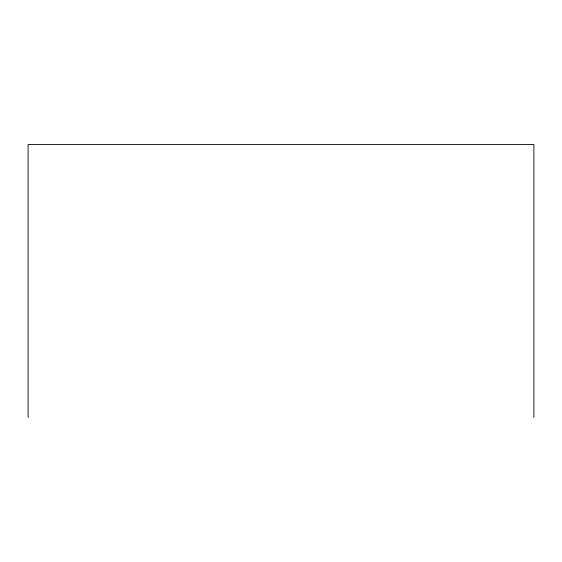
<?xml version="1.0" encoding="UTF-8"?>
<svg xmlns="http://www.w3.org/2000/svg" width="562" height="562" viewBox="0 0 562 562"><rect width="100%" height="100%" fill="white"/><g stroke="black" fill="none" stroke-linecap="round" stroke-linejoin="round"><path stroke-width="0.84" d="M533.9 417.482L533.9 144.518L28.1 144.518L28.1 417.482"/></g></svg>
